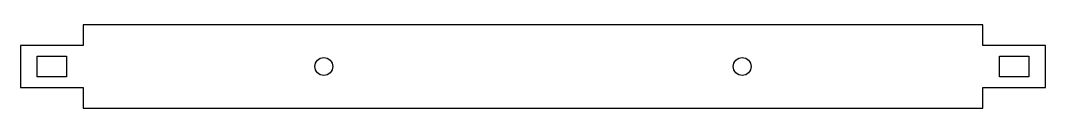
# Model space of a CAD drawing. Header units: millimetres. Extents: x -15 to 230, y -20 to 0.
import ezdxf

# ---------------------------------------------------------------- set-up
doc = ezdxf.new("R2010")
doc.units = ezdxf.units.MM
doc.layers.get('0').update_dxf_attribs({"linetype": 'CONTINUOUS'})

msp = doc.modelspace()

# ---------------------------------------------------------------- linework, layer by layer
for points in [[(0, -5), (-15, -5), (-15, -15), (0, -15), (0, -20), (215, -20), (215, -15), (230, -15), (230, -5), (215, -5), (215, 0), (0, 0)], [(-4, -7.5), (-4, -12.5), (-11, -12.5), (-11, -7.5)], [(219, -7.5), (226, -7.5), (226, -12.5), (219, -12.5)]]:
    msp.add_lwpolyline(points, close=True)
for centre in [(57.5, -10), (157.5, -10)]:
    msp.add_circle(centre, 2.15)

doc.saveas('drawing.dxf')
